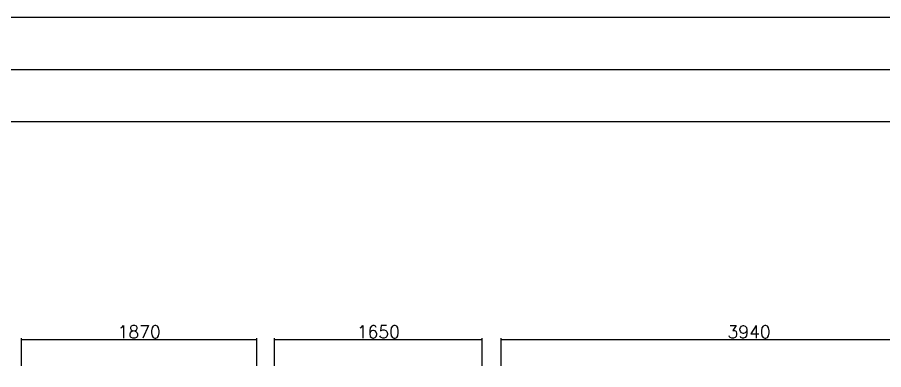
# Model space of a CAD drawing. Header units: millimetres. Extents: x 1149180 to 1411665549, y -85375798 to -28940.
# Drawn here: x 1155891 to 1162774, y -118056 to -115261 of the extents above; entities that cross this region are included whole.
import ezdxf

# ---------------------------------------------------------------- set-up
doc = ezdxf.new("R2010")
doc.units = ezdxf.units.MM
doc.header["$PDMODE"] = 35
doc.layers.add('TEXT', color=3, linetype='Continuous')
doc.layers.add('图框', color=7, linetype='Continuous')
doc.styles.get("Standard").update_dxf_attribs({"font": 'txt', "bigfont": 'gbcbig.shx'})
doc.dimstyles.new('ISO-25', dxfattribs={"dimtxt": 100, "dimasz": 2.5, "dimexe": 10, "dimexo": 30, "dimgap": 10, "dimtad": 1, "dimdec": 0, "dimtxsty": 'Standard', "dimblk": 'ARCHTICK', "dimcen": 2.5, "dimclrd": 8, "dimclre": 8, "dimclrt": 3, "dimadec": 0, "dimazin": 0, "dimtfac": 1, "dimtdec": 0, "dimtmove": 0, "dimatfit": 3, "dimldrblk": 'DOT', "dimfxl": 1.25, "dimarcsym": 0})

# ---------------------------------------------------------------- blocks, each defined once
blk = doc.blocks.new('_ArchTick')
at = {"color": 0, "linetype": 'ByBlock', "const_width": 0.15}
blk.add_lwpolyline([(-0.5, -0.5), (0.5, 0.5)], dxfattribs=at)
blk = doc.blocks.new('*D561')
at = {"color": 8, "lineweight": -2}
for p, q in [((1155924.7, -118026.1), (1155924.7, -117806.1)), ((1155924.7, -117816.1), (1157794.7, -117816.1)), ((1157794.7, -118026.1), (1157794.7, -117806.1))]:
    blk.add_line(p, q, dxfattribs=at)
at = {"layer": 'Defpoints', "color": 0}
for p in [(1157794.7, -117816.1), (1155924.7, -118056.1), (1157794.7, -118056.1)]:
    blk.add_point(p, dxfattribs=at)
at = {"color": 8, "lineweight": -2, "xscale": 2.5, "yscale": 2.5, "zscale": 2.5, "rotation": 180}
blk.add_blockref('_ArchTick', (1155924.7, -117816.1), dxfattribs=at)
at = {"color": 8, "lineweight": -2, "xscale": 2.5, "yscale": 2.5, "zscale": 2.5}
blk.add_blockref('_ArchTick', (1157794.7, -117816.1), dxfattribs=at)
at = {"color": 3, "insert": (1156859.7, -117756.1), "char_height": 100, "attachment_point": 5}
blk.add_mtext('1870', dxfattribs=at)
blk = doc.blocks.new('_Dot')
at = {"color": 0, "linetype": 'ByBlock', "lineweight": -2}
blk.add_line((-0.5, 0), (-1, 0), dxfattribs=at)
at = {"color": 0, "linetype": 'ByBlock', "const_width": 0.5}
blk.add_lwpolyline([(-0.25, 0, 1), (0.25, 0, 1)], format="xyb", close=True, dxfattribs=at)
blk = doc.blocks.new('*D562')
at = {"color": 8, "lineweight": -2}
for p, q in [((1157934.7, -118026.1), (1157934.7, -117806.1)), ((1157934.7, -117816.1), (1159584.7, -117816.1)), ((1159584.7, -118026.1), (1159584.7, -117806.1))]:
    blk.add_line(p, q, dxfattribs=at)
at = {"layer": 'Defpoints', "color": 0}
for p in [(1159584.7, -117816.1), (1157934.7, -118056.1), (1159584.7, -118056.1)]:
    blk.add_point(p, dxfattribs=at)
at = {"color": 8, "lineweight": -2, "xscale": 2.5, "yscale": 2.5, "zscale": 2.5, "rotation": 180}
blk.add_blockref('_ArchTick', (1157934.7, -117816.1), dxfattribs=at)
at = {"color": 8, "lineweight": -2, "xscale": 2.5, "yscale": 2.5, "zscale": 2.5}
blk.add_blockref('_ArchTick', (1159584.7, -117816.1), dxfattribs=at)
at = {"color": 3, "insert": (1158759.7, -117756.1), "char_height": 100, "attachment_point": 5}
blk.add_mtext('1650', dxfattribs=at)
blk = doc.blocks.new('*D563')
at = {"color": 8, "lineweight": -2}
for p, q in [((1159734.7, -118026.1), (1159734.7, -117806.1)), ((1159734.7, -117816.1), (1163674.7, -117816.1)), ((1163674.7, -118026.1), (1163674.7, -117806.1))]:
    blk.add_line(p, q, dxfattribs=at)
at = {"layer": 'Defpoints', "color": 0}
for p in [(1163674.7, -117816.1), (1159734.7, -118056.1), (1163674.7, -118056.1)]:
    blk.add_point(p, dxfattribs=at)
at = {"color": 8, "lineweight": -2, "xscale": 2.5, "yscale": 2.5, "zscale": 2.5, "rotation": 180}
blk.add_blockref('_ArchTick', (1159734.7, -117816.1), dxfattribs=at)
at = {"color": 8, "lineweight": -2, "xscale": 2.5, "yscale": 2.5, "zscale": 2.5}
blk.add_blockref('_ArchTick', (1163674.7, -117816.1), dxfattribs=at)
at = {"color": 3, "insert": (1161704.7, -117756.1), "char_height": 100, "attachment_point": 5}
blk.add_mtext('3940', dxfattribs=at)
blk = doc.blocks.new('324SDASD32')
at = {"layer": '图框', "color": 3}
for p, q in [((1149183.6, -11593), (1170099.5, -11592.7)), ((1149182.6, -28939.8), (1170099.5, -28939.8))]:
    blk.add_line(p, q, dxfattribs=at)
at = {"layer": '图框', "color": 8}
for p, q in [((1149691.6, -12005.7), (1169686.5, -12005.7)), ((1169686.5, -28526.7), (1149691.6, -28526.7))]:
    blk.add_line(p, q, dxfattribs=at)

msp = doc.modelspace()

# ---------------------------------------------------------------- block references
at = {"layer": 'TEXT', "color": 3}
for p in [(-1.8, -86733.9), (0.4, -104080.7)]:
    msp.add_blockref('324SDASD32', p, dxfattribs=at)

# ---------------------------------------------------------------- dimensions: what is measured, and where the dimension line sits
at = {"color": 8}
for base, p1, p2, picture, middle in [((1157794.7, -117816.1), (1155924.7, -118056.1), (1157794.7, -118056.1), '*D561', (1156859.7, -117756.1)), ((1159584.7, -117816.1), (1157934.7, -118056.1), (1159584.7, -118056.1), '*D562', (1158759.7, -117756.1)), ((1163674.7, -117816.1), (1159734.7, -118056.1), (1163674.7, -118056.1), '*D563', (1161704.7, -117756.1))]:
    dim = msp.add_linear_dim(base=base, p1=p1, p2=p2, dimstyle='ISO-25', dxfattribs=at)
    dim.commit()
    dim.dimension.update_dxf_attribs({"geometry": picture, "text_midpoint": middle})

doc.saveas('drawing.dxf')
